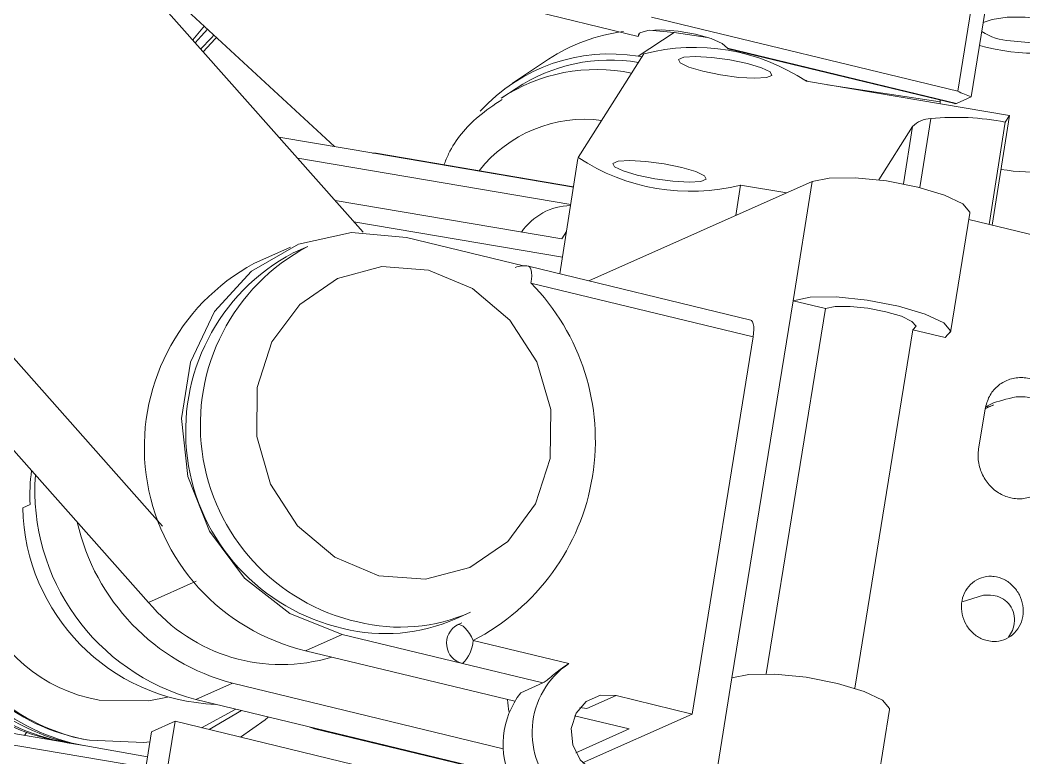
# Model space of a CAD drawing. Header units: millimetres. Extents: x 0 to 1189, y 0 to 841.
# Drawn here: x 925.799 to 930.662, y 539.192 to 542.767 of the extents above; entities that cross this region are included whole.
import ezdxf

# ---------------------------------------------------------------- set-up
doc = ezdxf.new("R2010")
doc.units = ezdxf.units.MM
doc.layers.get('0').update_dxf_attribs({"lineweight": 18})

msp = doc.modelspace()

# ---------------------------------------------------------------- linework, layer by layer
at = {"color": 7, "linetype": 'Continuous', "lineweight": 15}
for p, q in [((924.5697, 545.0012), (927.4604, 541.7395)), ((926.4887, 540.3148), (922.943, 544.3155)), ((927.3222, 542.1539), (926.038, 543.3444)), ((930.3407, 542.4226), (930.4431, 543.0554)), ((930.5107, 543.0391), (930.4064, 542.3945)), ((928.2363, 542.8223), (928.7932, 542.6875)), ((928.8569, 542.7817), (930.3407, 542.4226)), ((926.6916, 542.7386), (926.6347, 542.6711)), ((928.7929, 542.5916), (928.9666, 542.7075)), ((928.7932, 542.6875), (928.7954, 542.7012)), ((928.9666, 542.7075), (928.8462, 542.7177)), ((929.1282, 542.6832), (928.9666, 542.7075)), ((929.2255, 542.6316), (930.3354, 542.363)), ((929.2267, 542.6294), (929.2255, 542.6316)), ((929.2265, 542.6284), (930.3275, 542.362)), ((928.3583, 542.5769), (928.1845, 542.461)), ((928.5027, 542.1008), (928.8211, 542.6041)), ((928.7929, 542.5916), (928.8115, 542.5888)), ((928.2012, 542.436), (928.1317, 542.3897)), ((929.6078, 542.4709), (930.5911, 542.3043)), ((929.6089, 542.4707), (929.6097, 542.4757)), ((930.3354, 542.363), (930.4064, 542.3945)), ((930.2564, 542.3792), (930.2554, 542.3612)), ((930.5081, 541.7731), (930.5911, 542.3043)), ((930.5911, 542.3043), (930.5712, 542.2729)), ((930.1222, 542.2514), (929.9583, 541.9923)), ((930.4937, 541.7766), (930.5712, 542.2729)), ((927.522, 542.1201), (927.0526, 542.1996)), ((928.466, 541.8732), (927.1434, 542.0972)), ((928.4795, 541.9595), (927.5235, 542.1214)), ((928.5009, 542.096), (928.4135, 541.5371)), ((929.6365, 541.9841), (928.554, 541.5031)), ((929.2663, 541.8196), (929.2894, 541.9676)), ((929.5138, 541.9296), (929.2894, 541.9676)), ((929.5431, 541.4069), (929.6365, 541.9841)), ((928.4226, 541.7064), (927.3249, 541.8923)), ((930.3067, 541.2538), (930.4001, 541.831)), ((931.2958, 541.5825), (930.3951, 541.8005)), ((927.6708, 541.7139), (928.2381, 541.5766)), ((927.109, 541.6658), (926.9316, 541.587)), ((927.1922, 541.6699), (927.1212, 541.6384)), ((926.4205, 539.9452), (924.9276, 541.6298)), ((929.3381, 541.3133), (928.2618, 541.5738)), ((929.3501, 541.2319), (928.2737, 541.4924)), ((929.2473, 539.5792), (929.5431, 541.4069)), ((929.4134, 539.5991), (929.6998, 541.369)), ((929.6998, 541.369), (929.5431, 541.4069)), ((930.1238, 541.2664), (929.8428, 539.5296)), ((930.2806, 541.2284), (930.1238, 541.2664)), ((929.0543, 539.4042), (929.3501, 541.2319)), ((930.4424, 540.6894), (930.4735, 540.8818)), ((930.474, 540.883), (930.5145, 540.9022)), ((925.8472, 540.4199), (925.8117, 540.4041)), ((930.362, 539.9486), (930.4664, 539.9799)), ((927.909, 539.8656), (927.98, 539.8971)), ((927.9178, 539.8366), (927.939, 539.8463)), ((927.3594, 539.79), (927.182, 539.7112)), ((927.9425, 539.6489), (927.3594, 539.79)), ((927.9935, 539.7609), (928.4572, 539.6486)), ((927.182, 539.7112), (928.1947, 539.4661)), ((928.3307, 539.5549), (927.9425, 539.6489)), ((929.1539, 539.002), (929.2473, 539.5792)), ((926.8272, 539.5535), (926.6498, 539.4747)), ((926.8272, 539.5535), (928.1393, 539.2359)), ((928.2243, 539.5076), (928.3307, 539.5549)), ((926.6498, 539.4747), (927.2328, 539.3335)), ((928.5436, 539.4304), (928.6856, 539.4934)), ((928.6856, 539.4934), (929.0543, 539.4042)), ((926.8436, 539.4278), (926.6778, 539.338)), ((926.7141, 539.3288), (926.8713, 539.421)), ((928.5098, 539.4352), (928.5436, 539.4304)), ((929.9175, 538.8489), (930.0109, 539.4261)), ((926.0405, 539.263), (925.3451, 539.3808)), ((926.5491, 539.3692), (926.2446, 537.4878)), ((926.5491, 539.3692), (926.4355, 539.3187)), ((927.7412, 539.0806), (926.5491, 539.3692)), ((928.4852, 539.3958), (928.7492, 539.3319)), ((929.0543, 539.4042), (928.5237, 539.1684)), ((926.4075, 539.1451), (925.3132, 539.3304)), ((926.4355, 539.3187), (926.1311, 537.4373)), ((927.2249, 539.3326), (928.169, 539.1041)), ((925.8208, 539.3002), (925.8296, 539.3155)), ((926.1226, 539.279), (926.1346, 539.2769)), ((926.0271, 539.2654), (926.0873, 539.2547)), ((926.1173, 539.2494), (926.0873, 539.2547)), ((926.4158, 539.1968), (926.1173, 539.2494))]:
    msp.add_line(p, q, dxfattribs=at)
at = {"color": 8, "linetype": 'Continuous', "lineweight": 15}
for p, q in [((929.7105, 542.4535), (930.256, 542.3713)), ((930.1577, 541.9553), (930.21, 542.2901)), ((930.0787, 541.9729), (930.1222, 542.2514)), ((927.5235, 542.1214), (927.522, 542.1201)), ((928.4793, 541.958), (927.522, 542.1201)), ((927.4157, 541.7899), (928.4263, 541.6187)), ((928.4457, 541.743), (928.4226, 541.7064)), ((926.6513, 540.0478), (926.4205, 539.9452)), ((927.2328, 539.3335), (928.1677, 539.1073)), ((928.7492, 539.3319), (928.4904, 539.2169))]:
    msp.add_line(p, q, dxfattribs=at)
at = {"color": 7, "linetype": 'Continuous', "lineweight": 15}
for points in [[(930.4647, 542.7549), (930.5076, 542.7703), (930.5802, 542.7806), (930.6674, 542.7816), (930.7558, 542.7733), (930.8321, 542.7568), (930.8847, 542.7347), (930.9054, 542.7104), (930.8912, 542.6875), (930.8442, 542.6696), (930.7716, 542.6593), (930.6845, 542.6583), (930.596, 542.6666)], [(926.6472, 542.657), (926.6758, 542.6895), (926.7075, 542.7238)], [(926.7386, 542.695), (926.7235, 542.6786), (926.6737, 542.6271)], [(926.6855, 542.6138), (926.7436, 542.6753), (926.7511, 542.6834)], [(928.7932, 542.6875), (928.801, 542.7058), (928.8405, 542.717), (928.9057, 542.7195), (928.9867, 542.7128), (929.0711, 542.6981), (929.1461, 542.6775), (929.2003, 542.6541), (929.2255, 542.6316)], [(929.1916, 542.5013), (929.1068, 542.5187), (929.0384, 542.539), (928.9968, 542.559), (928.9883, 542.5758), (929.0143, 542.5867), (929.0707, 542.5901), (929.1491, 542.5855), (929.2373, 542.5736), (929.3222, 542.5562), (929.3906, 542.536), (929.4322, 542.5159), (929.4406, 542.4992), (929.4147, 542.4882), (929.3582, 542.4848), (929.2799, 542.4894), (929.1916, 542.5013)], [(930.3354, 542.363), (930.3288, 542.3618), (930.3275, 542.362)], [(927.5235, 542.1214), (927.5089, 542.1227), (927.5064, 542.1228)], [(928.8732, 541.998), (928.7884, 542.0154), (928.72, 542.0357), (928.6784, 542.0557), (928.6699, 542.0725), (928.6959, 542.0834), (928.7523, 542.0869), (928.8307, 542.0823), (928.919, 542.0704), (929.0038, 542.053), (929.0722, 542.0327), (929.1138, 542.0127), (929.1222, 541.9959), (929.0963, 541.985), (929.0398, 541.9815), (928.9615, 541.9861), (928.8732, 541.998)], [(929.6365, 541.9841), (929.7188, 542.0014), (929.8448, 542.0026), (929.9952, 541.9873), (930.1471, 541.9579), (930.2774, 541.919), (930.3663, 541.8763), (930.4002, 541.8365), (930.4001, 541.831)], [(927.6708, 541.7139), (927.4047, 541.7378), (927.1477, 541.6818), (926.9203, 541.5505), (926.7412, 541.3545), (926.6248, 541.1097), (926.5804, 540.8359), (926.6119, 540.5553), (926.7165, 540.2906), (926.8857, 540.0634), (927.106, 539.8918), (927.3594, 539.79)], [(927.5372, 540.0743), (927.7624, 540.0575), (927.9773, 540.1148), (928.1609, 540.2407), (928.2951, 540.4228), (928.3669, 540.6432), (928.3692, 540.8805), (928.3018, 541.1114), (928.1712, 541.3133), (927.9904, 541.4664), (927.7769, 541.5557), (927.5517, 541.5726), (927.3368, 541.5153), (927.1532, 541.3894), (927.019, 541.2073), (926.9472, 540.9868), (926.9449, 540.7495), (927.0123, 540.5187), (927.1428, 540.3168), (927.3237, 540.1637), (927.5372, 540.0743)], [(929.5431, 541.4069), (929.6254, 541.4243), (929.7514, 541.4254), (929.9018, 541.4101), (930.0537, 541.3807), (930.184, 541.3418), (930.2729, 541.2992), (930.3068, 541.2594), (930.2806, 541.2284)], [(930.1238, 541.2664), (930.1389, 541.2841), (930.1194, 541.307), (930.0683, 541.3315), (929.9934, 541.3539), (929.9061, 541.3708), (929.8196, 541.3796), (929.7471, 541.379), (929.6998, 541.369)], [(929.3381, 541.3133), (929.3426, 541.311), (929.3472, 541.3049), (929.3507, 541.2953), (929.3527, 541.2827), (929.3533, 541.2675), (929.3524, 541.2503), (929.3501, 541.2319)], [(927.9178, 539.8366), (927.9255, 539.838), (927.9344, 539.8357), (927.9443, 539.83), (927.9547, 539.821), (927.9652, 539.8091), (927.9754, 539.7947), (927.985, 539.7784), (927.9935, 539.7609)], [(929.2473, 539.5792), (929.3297, 539.5966), (929.4557, 539.5977), (929.6061, 539.5824), (929.758, 539.553), (929.8883, 539.5141), (929.9772, 539.4715), (930.011, 539.4316), (930.0109, 539.4261)], [(928.7197, 539.1121), (928.6449, 539.1048), (928.5717, 539.1295), (928.5121, 539.1823), (928.4757, 539.2546), (928.4686, 539.3344), (928.4918, 539.4088), (928.5417, 539.4655), (928.61, 539.4954), (928.6856, 539.4934)], [(927.2025, 539.3409), (927.2073, 539.3386), (927.2249, 539.3326)], [(926.4277, 539.2703), (926.3981, 539.2669), (926.1346, 539.2769)]]:
    msp.add_lwpolyline(points, dxfattribs=at)
at = {"color": 8, "linetype": 'Continuous', "lineweight": 15}
for points in [[(928.2618, 541.5738), (928.2662, 541.5715), (928.2709, 541.5654), (928.2743, 541.5558), (928.2764, 541.5432), (928.277, 541.528), (928.2761, 541.5109), (928.2737, 541.4924)], [(926.1813, 539.4717), (926.4218, 539.4676), (926.512, 539.4859)], [(927.0011, 539.3896), (926.9851, 539.3765), (926.8656, 539.2926)], [(927.2328, 539.3335), (927.2262, 539.3323), (927.2249, 539.3326)]]:
    msp.add_lwpolyline(points, dxfattribs=at)
at = {"color": 7, "linetype": 'Continuous', "lineweight": 15}
for centre, radius, start, end in [((928.8238, 541.8753), 0.842, 96.9112, 123.5679), ((930.6086, 542.9381), 0.2717, 236.2967, 267.3457), ((929.0642, 541.65), 0.9845, 56.4834, 104.2921), ((930.7188, 543.5956), 0.9893, 254.0449, 289.5844), ((928.6544, 541.7573), 0.8457, 80.5801, 137.7672), ((928.6591, 541.7408), 0.8325, 80.6315, 123.3746), ((930.6039, 542.9476), 0.5873, 243.3734, 250.3511), ((930.2184, 542.1519), 0.1385, 93.4704, 134.0166), ((930.3301, 541.0106), 1.2851, 79.1856, 95.3611), ((929.0464, 542.9216), 0.9845, 236.4828, 284.2927), ((930.7054, 542.9361), 0.9059, 260.1459, 290.2093), ((928.4705, 541.5743), 0.2936, 91.0269, 145.7814), ((927.6506, 540.8052), 0.9788, 117.9292, 257.2798), ((927.5796, 540.7736), 0.9788, 117.9295, 257.2794), ((927.4126, 540.6966), 1.012, 118.3812, 256.8279), ((928.2383, 541.4766), 0.1, 76.3946, 113.96), ((927.4967, 540.7297), 1.0888, 297.1497, 44.4663), ((926.2626, 540.2393), 1.0001, 135.957, 259.9039), ((926.2926, 540.234), 1.0001, 137.0479, 259.9045), ((926.2926, 540.234), 0.97, 137.2141, 259.9069), ((926.3046, 540.2319), 0.97, 137.6642, 259.908), ((930.4775, 540.9781), 0.0853, 268.1793, 295.9589), ((926.8251, 540.4619), 0.9788, 172.8054, 182.4573), ((926.9209, 540.4899), 1.0508, 175.9887, 255.0487), ((926.7836, 540.4226), 0.9721, 181.0879, 267.8206), ((927.0934, 540.5615), 1.0426, 192.6043, 255.2062), ((926.1707, 540.2534), 0.998, 195.7106, 259.9756), ((926.2008, 540.2481), 0.9979, 197.9339, 259.9762), ((927.0652, 540.4845), 0.8405, 219.9134, 286.9051), ((927.5685, 540.6372), 0.8434, 255.9788, 293.8143), ((927.6394, 540.669), 0.8437, 255.9837, 293.8069), ((927.9656, 539.7474), 0.1012, 118.2091, 256.7854), ((927.8217, 539.7716), 0.1721, 314.548, 356.4337), ((928.681, 539.315), 0.4018, 123.8514, 227.4096), ((928.5471, 539.2575), 0.4084, 142.2358, 206.698), ((928.4765, 539.4808), 0.3159, 181.1737, 192.3433)]:
    msp.add_arc(centre, radius, start, end, dxfattribs=at)
at = {"color": 8, "linetype": 'Continuous', "lineweight": 15}
for centre, radius, start, end in [((928.5905, 541.6928), 0.8344, 78.1906, 123.5068), ((928.534, 541.6372), 0.6489, 82.683, 141.9893), ((926.3161, 540.2297), 0.7699, 139.8037, 259.9206)]:
    msp.add_arc(centre, radius, start, end, dxfattribs=at)
at = {"color": 7, "linetype": 'Continuous', "lineweight": 15}
for points, knots in [([(928.1335, 542.3818), (928.0941, 542.3556), (927.9911, 542.2872), (927.8956, 542.1734), (927.8593, 542.0835), (927.852, 542.0657)], [0, 0, 0, 0, 0.1430383, 0.3741037, 0.431271, 0.431271, 0.431271, 0.431271]), ([(930.4735, 540.8818), (930.4791, 540.903), (930.4902, 540.9453), (930.5313, 540.9951), (930.5852, 541.0276), (930.6476, 541.0385), (930.7112, 541.0267), (930.7688, 540.9936), (930.8139, 540.9427), (930.8412, 540.8801), (930.8469, 540.8279), (930.8432, 540.7994), (930.8423, 540.7926)], [0, 0, 0, 0, 0.0647592, 0.1295124, 0.1942689, 0.2590324, 0.323789, 0.3885467, 0.4533133, 0.5180726, 0.5828322, 0.6031199, 0.6031199, 0.6031199, 0.6031199]), ([(930.4748, 540.8929), (930.4835, 540.8974), (930.5224, 540.9179), (930.5797, 540.9312), (930.6242, 540.9415)], [0, 0, 0, 0, 0.0353136, 0.1576217, 0.1576217, 0.1576217, 0.1576217]), ([(930.6242, 540.9415), (930.6471, 540.9423), (930.6841, 540.9436), (930.7434, 540.9183), (930.7844, 540.8772), (930.8097, 540.8204), (930.8055, 540.7788), (930.8055, 540.7584), (930.8055, 540.7584)], [0, 0, 0, 0, 0.0921997, 0.1489766, 0.2012904, 0.2516838, 0.3010352, 0.3010449, 0.3010449, 0.3010449, 0.3010449]), ([(930.8112, 540.6002), (930.8056, 540.579), (930.7946, 540.5368), (930.7535, 540.4869), (930.6996, 540.4544), (930.6371, 540.4435), (930.5735, 540.4553), (930.516, 540.4885), (930.4709, 540.5393), (930.4435, 540.6019), (930.4378, 540.6541), (930.4415, 540.6826), (930.4424, 540.6894)], [0, 0, 0, 0, 0.0647578, 0.1295221, 0.1942789, 0.2590375, 0.3237997, 0.3885592, 0.4533172, 0.5180768, 0.5828373, 0.6031363, 0.6031363, 0.6031363, 0.6031363]), ([(930.4836, 539.7598), (930.4755, 539.7622), (930.451, 539.7695), (930.4137, 539.794), (930.3795, 539.8362), (930.3599, 539.8874), (930.357, 539.9414), (930.3712, 539.9924), (930.4009, 540.0344), (930.4426, 540.0629), (930.4837, 540.0726), (930.5255, 540.0711), (930.5671, 540.0584), (930.6104, 540.0268), (930.6422, 539.9824), (930.6589, 539.9304), (930.6587, 539.8764), (930.6415, 539.8267), (930.6093, 539.7867), (930.5658, 539.7613), (930.5217, 539.7532), (930.4943, 539.758), (930.4836, 539.7598)], [0, 0, 0, 0, 0.0256262, 0.0774367, 0.1292398, 0.1810552, 0.2328621, 0.2846691, 0.3364823, 0.3882942, 0.4401005, 0.4657277, 0.5175397, 0.5693497, 0.6211606, 0.6729651, 0.7247767, 0.7765796, 0.828392, 0.8802017, 0.9320079, 0.9651791, 0.9651791, 0.9651791, 0.9651791]), ([(930.4664, 539.9799), (930.4811, 539.9807), (930.5081, 539.9823), (930.5516, 539.9699), (930.588, 539.9434), (930.6121, 539.9034), (930.6188, 539.856), (930.61, 539.8109), (930.5935, 539.7871), (930.5864, 539.7767)], [0, 0, 0, 0, 0.0636571, 0.116571, 0.1613558, 0.2022534, 0.2413067, 0.279614, 0.3090409, 0.3090409, 0.3090409, 0.3090409]), ([(928.4572, 539.6486), (928.4437, 539.64), (928.4196, 539.6246), (928.3851, 539.5966), (928.3578, 539.5734), (928.3399, 539.5597), (928.3331, 539.5562), (928.3307, 539.5549)], [0, 0, 0, 0, 0.0437508, 0.0781087, 0.1127193, 0.1421011, 0.1576357, 0.1576357, 0.1576357, 0.1576357])]:
    msp.add_open_spline(points, degree=3, knots=knots, dxfattribs=at)

doc.saveas('drawing.dxf')
